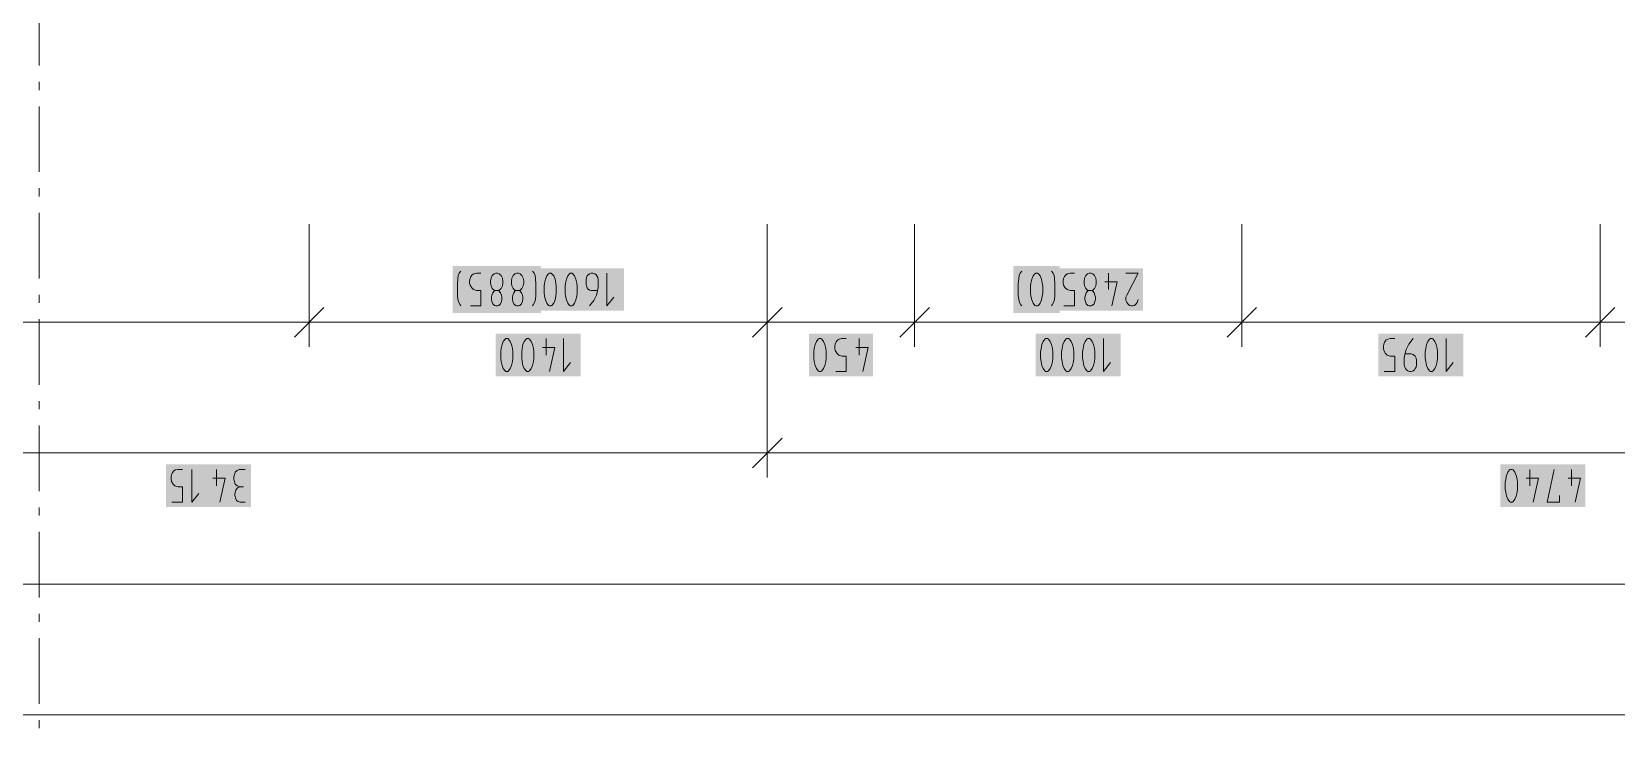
# Model space of a CAD drawing. Header units: millimetres. Extents: x 0 to 594, y 0 to 420.
# Drawn here: x 407.92 to 452.27, y 107.22 to 126.71 of the extents above; entities that cross this region are included whole.
import ezdxf

# ---------------------------------------------------------------- set-up
doc = ezdxf.new("R2010")
doc.units = ezdxf.units.MM
doc.header["$LTSCALE"] = 8
doc.layers.add('PDF_Koty delkove', color=7, linetype='Continuous')
doc.layers.add('PDF_Osy hlavni', color=7, linetype='Continuous')

msp = doc.modelspace()

# ---------------------------------------------------------------- linework, layer by layer
at = {"layer": 'PDF_Koty delkove', "lineweight": 18}
for points in [[(415.687, 119.598), (415.687, 119.754), (415.687, 119.776), (415.687, 121.329)], [(428.509, 118.786), (428.509, 118.8), (428.509, 118.814), (428.509, 118.821), (428.509, 118.835), (428.509, 118.872), (428.509, 118.887), (428.509, 118.897), (428.509, 118.912), (428.509, 118.942), (428.509, 118.958), (428.509, 119.062), (428.509, 119.079), (428.509, 119.129), (428.509, 119.147), (428.509, 119.186), (428.509, 119.204), (428.509, 119.333), (428.509, 119.352), (428.509, 119.411), (428.509, 119.431), (428.509, 119.567), (428.509, 119.586), (428.509, 120.014), (428.509, 120.028), (428.509, 121.329)], [(432.631, 118.581), (432.631, 118.715), (432.631, 118.727), (432.631, 118.75), (432.631, 118.762), (432.631, 118.775), (432.631, 118.788), (432.631, 118.795), (432.631, 118.809), (432.631, 118.844), (432.631, 118.858), (432.631, 118.868), (432.631, 118.882), (432.631, 118.911), (432.631, 118.926), (432.631, 119.025), (432.631, 119.042), (432.631, 119.089), (432.631, 119.106), (432.631, 119.143), (432.631, 119.161), (432.631, 119.284), (432.631, 119.302), (432.631, 119.359), (432.631, 119.377), (432.631, 119.507), (432.631, 119.525), (432.631, 119.933), (432.631, 119.947), (432.631, 121.329)], [(441.79, 118.943), (441.79, 118.958), (441.79, 119), (441.79, 119.016), (441.79, 119.049), (441.79, 119.064), (441.79, 119.174), (441.79, 119.191), (441.79, 119.241), (441.79, 119.257), (441.79, 119.374), (441.79, 119.39), (441.79, 119.754), (441.79, 119.767), (441.79, 120.028), (441.79, 120.035), (441.79, 121.329)], [(451.818, 118.581), (451.818, 118.613), (451.818, 118.623), (451.818, 118.64), (451.818, 118.65), (451.818, 118.66), (451.818, 118.67), (451.818, 118.675), (451.818, 118.686), (451.818, 118.713), (451.818, 118.724), (451.818, 118.732), (451.818, 118.743), (451.818, 118.765), (451.818, 118.777), (451.818, 118.854), (451.818, 118.866), (451.818, 118.903), (451.818, 118.917), (451.818, 118.945), (451.818, 118.959), (451.818, 119.054), (451.818, 119.069), (451.818, 119.112), (451.818, 119.127), (451.818, 119.228), (451.818, 119.242), (451.818, 119.558), (451.818, 119.569), (451.818, 119.796), (451.818, 119.802), (451.818, 121.329)], [(419.932, 119.039), (419.907, 119.069), (419.871, 119.131), (419.846, 119.221), (419.834, 119.344), (419.834, 119.649), (419.846, 119.802), (419.858, 119.894), (419.883, 119.955), (419.932, 120.015)], [(420.2, 119.039), (420.493, 119.039), (420.493, 119.466), (420.371, 119.466), (420.286, 119.497), (420.237, 119.543), (420.189, 119.619), (420.176, 119.679), (420.176, 119.741), (420.189, 119.802), (420.213, 119.862), (420.249, 119.908), (420.298, 119.939), (420.371, 119.955), (420.493, 119.955)], [(420.762, 119.741), (420.762, 119.679), (420.775, 119.603), (420.811, 119.527), (420.86, 119.481), (420.884, 119.466), (420.982, 119.466), (421.006, 119.481), (421.055, 119.527), (421.092, 119.603), (421.104, 119.679), (421.104, 119.741), (421.092, 119.817), (421.055, 119.894), (421.006, 119.939), (420.957, 119.955), (420.909, 119.955)], [(420.909, 119.955), (420.86, 119.939), (420.811, 119.894), (420.775, 119.817), (420.762, 119.741)], [(421.568, 119.466), (421.592, 119.45), (421.629, 119.405), (421.653, 119.344), (421.666, 119.283), (421.666, 119.221), (421.653, 119.161), (421.629, 119.1), (421.58, 119.054), (421.543, 119.039), (421.495, 119.039), (421.458, 119.054), (421.409, 119.1), (421.385, 119.161), (421.373, 119.221), (421.373, 119.283), (421.385, 119.344), (421.409, 119.405), (421.446, 119.45), (421.47, 119.466), (421.568, 119.466), (421.592, 119.481), (421.642, 119.527), (421.678, 119.603), (421.691, 119.679), (421.691, 119.741), (421.678, 119.817), (421.642, 119.894), (421.592, 119.939), (421.543, 119.955), (421.495, 119.955), (421.446, 119.939), (421.397, 119.894), (421.361, 119.817), (421.348, 119.741)], [(421.934, 120.015), (421.983, 119.955), (422.008, 119.894), (422.02, 119.802), (422.033, 119.649), (422.033, 119.344), (422.02, 119.221), (421.995, 119.131), (421.959, 119.069), (421.934, 119.039)], [(423.19, 119.405), (423.19, 119.588), (423.177, 119.679), (423.152, 119.786), (423.116, 119.878), (423.067, 119.939), (423.042, 119.955), (422.994, 119.955), (422.969, 119.939), (422.921, 119.878), (422.884, 119.786), (422.86, 119.679), (422.847, 119.588)], [(423.751, 119.466), (423.58, 119.466), (423.531, 119.481), (423.494, 119.512), (423.47, 119.543), (423.446, 119.588), (423.434, 119.649), (423.434, 119.771), (423.446, 119.832), (423.47, 119.878), (423.494, 119.908), (423.531, 119.939), (423.58, 119.955), (423.628, 119.955), (423.678, 119.939), (423.714, 119.908), (423.738, 119.878), (423.763, 119.832), (423.776, 119.771), (423.776, 119.558), (423.727, 119.344), (423.653, 119.191), (423.531, 119.039)], [(424.02, 119.955), (424.02, 119.039), (424.215, 119.283)], [(435.631, 119.039), (435.606, 119.069), (435.569, 119.131), (435.545, 119.221), (435.533, 119.344), (435.533, 119.649), (435.545, 119.802), (435.557, 119.894), (435.582, 119.955), (435.631, 120.015)], [(436.217, 119.588), (436.205, 119.679), (436.18, 119.786), (436.143, 119.878), (436.095, 119.939), (436.07, 119.955), (436.021, 119.955), (435.997, 119.939), (435.948, 119.878), (435.912, 119.786), (435.887, 119.679), (435.875, 119.588)], [(436.461, 120.015), (436.51, 119.955), (436.534, 119.894), (436.547, 119.802), (436.559, 119.649), (436.559, 119.344), (436.547, 119.221), (436.522, 119.131), (436.485, 119.069), (436.461, 119.039)], [(436.812, 119.039), (437.105, 119.039), (437.105, 119.466), (436.983, 119.466), (436.898, 119.497), (436.849, 119.543), (436.8, 119.619), (436.788, 119.679), (436.788, 119.741), (436.8, 119.802), (436.824, 119.862), (436.861, 119.908), (436.909, 119.939), (436.983, 119.955), (437.105, 119.955)], [(438.058, 119.955), (438.058, 119.497)], [(438.546, 119.955), (438.888, 119.955), (438.57, 119.344), (438.546, 119.283), (438.546, 119.191), (438.57, 119.131), (438.607, 119.085), (438.644, 119.054), (438.693, 119.039), (438.741, 119.039), (438.79, 119.054), (438.827, 119.085), (438.864, 119.131), (438.888, 119.221)], [(415.687, 118.581), (415.687, 118.805), (415.687, 118.82), (415.687, 118.847), (415.687, 118.862), (415.687, 118.877), (415.687, 118.893), (415.687, 118.901), (415.687, 118.918), (415.687, 118.96), (415.687, 118.977), (415.687, 118.988), (415.687, 119.005), (415.687, 119.039), (415.687, 119.058), (415.687, 119.176), (415.687, 119.196), (415.687, 119.253), (415.687, 119.274), (415.687, 119.318), (415.687, 119.339), (415.687, 119.487), (415.687, 119.509), (415.687, 119.576), (415.687, 119.598)], [(420.982, 119.466), (421.006, 119.45), (421.043, 119.405), (421.067, 119.344), (421.08, 119.283), (421.08, 119.221), (421.067, 119.161), (421.043, 119.1), (420.994, 119.054), (420.957, 119.039), (420.909, 119.039), (420.872, 119.054), (420.823, 119.1), (420.799, 119.161), (420.786, 119.221), (420.786, 119.283), (420.799, 119.344), (420.823, 119.405), (420.86, 119.45), (420.884, 119.466)], [(421.348, 119.741), (421.348, 119.679), (421.361, 119.603), (421.397, 119.527), (421.446, 119.481), (421.47, 119.466)], [(422.847, 119.588), (422.847, 119.405), (422.86, 119.314), (422.884, 119.207), (422.921, 119.115), (422.969, 119.054), (422.994, 119.039), (423.042, 119.039), (423.067, 119.054), (423.116, 119.115), (423.152, 119.207), (423.177, 119.314), (423.19, 119.405)], [(435.875, 119.588), (435.875, 119.405), (435.887, 119.314), (435.912, 119.207), (435.948, 119.115), (435.997, 119.054), (436.021, 119.039), (436.07, 119.039), (436.095, 119.054), (436.143, 119.115), (436.18, 119.207), (436.205, 119.314), (436.217, 119.405), (436.217, 119.588)], [(437.691, 119.221), (437.679, 119.161), (437.655, 119.1), (437.605, 119.054), (437.569, 119.039), (437.52, 119.039), (437.484, 119.054), (437.435, 119.1), (437.411, 119.161), (437.398, 119.221), (437.398, 119.283), (437.411, 119.344), (437.435, 119.405), (437.471, 119.45), (437.496, 119.466)], [(437.594, 119.466), (437.618, 119.45), (437.655, 119.405), (437.679, 119.344), (437.691, 119.283), (437.691, 119.221)], [(437.96, 119.71), (438.302, 119.71), (438.155, 119.039)], [(416.099, 118.993), (415.275, 118.169)], [(415.687, 119.268), (415.687, 118.581), (415.687, 117.894)], [(428.921, 118.993), (428.097, 118.169)], [(428.509, 119.268), (428.509, 118.581), (428.509, 117.894)], [(433.044, 118.993), (432.219, 118.169)], [(432.631, 119.268), (432.631, 118.581), (432.631, 117.894)], [(442.202, 118.993), (441.378, 118.169)], [(441.79, 119.268), (441.79, 118.581), (441.79, 117.894)], [(441.79, 118.581), (441.79, 118.666), (441.79, 118.677), (441.79, 118.697), (441.79, 118.709), (441.79, 118.72), (441.79, 118.732), (441.79, 118.738), (441.79, 118.75), (441.79, 118.782), (441.79, 118.794), (441.79, 118.803), (441.79, 118.816), (441.79, 118.841), (441.79, 118.855), (441.79, 118.943)], [(452.23, 118.993), (451.406, 118.169)], [(451.818, 118.581), (451.818, 119.268)], [(396.499, 118.581), (415.687, 118.581), (428.509, 118.581), (432.631, 118.581), (440.835, 118.581), (441.79, 118.581), (442.96, 118.581), (446.403, 118.581), (448.221, 118.581), (449.97, 118.581), (451.673, 118.581), (451.818, 118.581), (452.575, 118.581)], [(428.509, 118.581), (428.509, 118.736), (428.509, 118.75), (428.509, 118.773), (428.509, 118.786)], [(451.818, 118.581), (451.818, 117.894)], [(421.351, 117.375), (421.376, 117.482), (421.389, 117.573), (421.389, 117.756), (421.376, 117.848), (421.351, 117.955), (421.315, 118.046), (421.266, 118.108), (421.241, 118.123), (421.193, 118.123), (421.168, 118.108), (421.119, 118.046), (421.083, 117.955), (421.059, 117.848), (421.046, 117.756)], [(422.318, 118.123), (422.318, 117.665)], [(422.807, 118.123), (422.807, 117.207), (423.003, 117.451)], [(428.509, 114.923), (428.509, 118.389)], [(430.155, 117.756), (430.142, 117.848), (430.117, 117.955), (430.08, 118.046), (430.032, 118.108), (430.007, 118.123), (429.959, 118.123), (429.934, 118.108), (429.885, 118.046), (429.849, 117.955), (429.824, 117.848), (429.812, 117.756)], [(430.423, 117.207), (430.717, 117.207), (430.717, 117.634), (430.594, 117.634), (430.509, 117.665), (430.46, 117.711), (430.411, 117.787), (430.399, 117.848), (430.399, 117.909), (430.411, 117.97), (430.436, 118.031), (430.472, 118.077), (430.521, 118.108), (430.594, 118.123), (430.717, 118.123)], [(431.084, 118.123), (431.084, 117.665)], [(436.464, 117.955), (436.427, 118.046), (436.379, 118.108), (436.354, 118.123), (436.305, 118.123), (436.281, 118.108), (436.232, 118.046), (436.195, 117.955), (436.171, 117.848), (436.159, 117.756)], [(437.676, 117.756), (437.663, 117.848), (437.638, 117.955), (437.602, 118.046), (437.553, 118.108), (437.528, 118.123), (437.48, 118.123), (437.455, 118.108), (437.406, 118.046), (437.37, 117.955), (437.345, 117.848), (437.333, 117.756)], [(437.92, 118.123), (437.92, 117.207), (438.115, 117.451)], [(445.776, 117.207), (446.07, 117.207), (446.07, 117.634), (445.947, 117.634), (445.862, 117.665), (445.813, 117.711), (445.765, 117.787), (445.752, 117.848), (445.752, 117.909), (445.765, 117.97), (445.789, 118.031), (445.826, 118.077), (445.874, 118.108), (445.947, 118.123), (446.07, 118.123)], [(446.584, 118.123), (446.461, 117.97), (446.388, 117.817), (446.339, 117.604), (446.339, 117.39), (446.352, 117.329), (446.376, 117.283), (446.4, 117.253), (446.437, 117.222), (446.486, 117.207), (446.534, 117.207), (446.584, 117.222), (446.62, 117.253), (446.645, 117.283), (446.669, 117.329), (446.682, 117.39), (446.682, 117.512), (446.669, 117.573), (446.645, 117.634), (446.584, 117.68), (446.534, 117.696), (446.363, 117.696)], [(447.513, 118.123), (447.513, 117.207), (447.709, 117.451)], [(421.046, 117.756), (421.046, 117.573), (421.059, 117.482), (421.083, 117.375), (421.119, 117.283), (421.168, 117.222), (421.193, 117.207), (421.241, 117.207), (421.266, 117.222), (421.315, 117.283), (421.351, 117.375)], [(422.22, 117.879), (422.563, 117.879), (422.415, 117.207)], [(429.812, 117.756), (429.812, 117.573), (429.824, 117.482), (429.849, 117.375), (429.885, 117.283), (429.934, 117.222), (429.959, 117.207), (430.007, 117.207), (430.032, 117.222), (430.08, 117.283), (430.117, 117.375), (430.142, 117.482), (430.155, 117.573), (430.155, 117.756)], [(430.986, 117.879), (431.329, 117.879), (431.181, 117.207)], [(436.159, 117.756), (436.159, 117.573), (436.171, 117.482), (436.195, 117.375), (436.232, 117.283), (436.281, 117.222), (436.305, 117.207), (436.354, 117.207), (436.379, 117.222), (436.427, 117.283), (436.464, 117.375), (436.489, 117.482), (436.501, 117.573), (436.501, 117.756), (436.489, 117.848), (436.464, 117.955)], [(437.333, 117.756), (437.333, 117.573), (437.345, 117.482), (437.37, 117.375), (437.406, 117.283), (437.455, 117.222), (437.48, 117.207), (437.528, 117.207), (437.553, 117.222), (437.602, 117.283), (437.638, 117.375), (437.663, 117.482), (437.676, 117.573), (437.676, 117.756)], [(428.921, 115.335), (428.097, 114.511)], [(428.509, 115.61), (428.509, 114.923), (428.509, 114.236)], [(542.628, 114.923), (535.955, 114.923), (527.974, 114.923), (509.656, 114.923), (471.922, 114.923), (428.509, 114.923), (397.232, 114.923), (368.84, 114.923), (332.021, 114.923), (303.629, 114.923), (281.831, 114.923), (253.439, 114.923), (216.621, 114.923), (188.229, 114.923), (162.355, 114.923), (144.112, 114.923), (139.207, 114.923), (109.188, 114.923), (95.862, 114.923)], [(411.843, 113.549), (412.136, 113.549), (412.136, 113.976), (412.014, 113.976), (411.928, 114.007), (411.879, 114.053), (411.831, 114.129), (411.818, 114.19), (411.818, 114.251), (411.831, 114.312), (411.855, 114.373), (411.892, 114.419), (411.94, 114.45), (412.014, 114.465), (412.136, 114.465)], [(412.405, 114.465), (412.405, 113.549), (412.601, 113.793)], [(413.09, 114.465), (413.09, 114.007)], [(413.897, 114.465), (413.726, 114.465), (413.665, 114.434), (413.616, 114.388), (413.592, 114.312), (413.58, 114.251), (413.58, 114.19), (413.592, 114.114), (413.616, 114.053), (413.665, 114.007), (413.751, 113.976)], [(449.163, 114.098), (449.163, 113.915), (449.176, 113.824), (449.2, 113.717), (449.237, 113.626), (449.285, 113.564), (449.31, 113.549), (449.358, 113.549), (449.383, 113.564), (449.432, 113.626), (449.469, 113.717), (449.494, 113.824), (449.506, 113.915), (449.506, 114.098), (449.494, 114.19), (449.469, 114.297), (449.432, 114.388), (449.383, 114.45), (449.358, 114.465)], [(449.358, 114.465), (449.31, 114.465), (449.285, 114.45), (449.237, 114.388), (449.2, 114.297), (449.176, 114.19), (449.163, 114.098)], [(449.848, 114.465), (449.848, 114.007)], [(450.68, 113.732), (450.68, 113.549), (450.337, 113.549), (450.533, 114.465)], [(451.022, 114.465), (451.022, 114.007)], [(412.992, 114.221), (413.335, 114.221), (413.188, 113.549)], [(449.75, 114.221), (450.093, 114.221), (449.946, 113.549)], [(450.925, 114.221), (451.267, 114.221), (451.12, 113.549)], [(413.897, 113.549), (413.751, 113.549), (413.701, 113.564), (413.653, 113.595), (413.628, 113.641), (413.604, 113.732), (413.604, 113.793), (413.628, 113.885), (413.677, 113.946), (413.751, 113.976), (413.848, 113.976)], [(527.974, 111.254), (337.345, 111.254), (144.112, 111.254), (139.207, 111.254), (109.188, 111.254), (95.862, 111.254)], [(527.974, 107.591), (313.269, 107.591), (95.862, 107.591)]]:
    msp.add_lwpolyline(points, dxfattribs=at)
for points in [[(422.261, 119.588), (422.261, 119.405), (422.274, 119.314), (422.298, 119.207), (422.335, 119.115), (422.383, 119.054), (422.408, 119.039), (422.456, 119.039), (422.481, 119.054), (422.529, 119.115), (422.566, 119.207), (422.591, 119.314), (422.603, 119.405), (422.603, 119.588), (422.591, 119.679), (422.566, 119.786), (422.529, 119.878), (422.481, 119.939), (422.456, 119.955), (422.408, 119.955), (422.383, 119.939), (422.335, 119.878), (422.298, 119.786), (422.274, 119.679)], [(437.374, 119.741), (437.374, 119.679), (437.386, 119.603), (437.422, 119.527), (437.471, 119.481), (437.496, 119.466), (437.594, 119.466), (437.618, 119.481), (437.667, 119.527), (437.704, 119.603), (437.716, 119.679), (437.716, 119.741), (437.704, 119.817), (437.667, 119.894), (437.618, 119.939), (437.569, 119.955), (437.52, 119.955), (437.471, 119.939), (437.422, 119.894), (437.386, 119.817)], [(421.633, 117.756), (421.633, 117.573), (421.646, 117.482), (421.67, 117.375), (421.707, 117.283), (421.755, 117.222), (421.78, 117.207), (421.828, 117.207), (421.853, 117.222), (421.902, 117.283), (421.938, 117.375), (421.963, 117.482), (421.976, 117.573), (421.976, 117.756), (421.963, 117.848), (421.938, 117.955), (421.902, 118.046), (421.853, 118.108), (421.828, 118.123), (421.78, 118.123), (421.755, 118.108), (421.707, 118.046), (421.67, 117.955), (421.646, 117.848)], [(436.746, 117.756), (436.746, 117.573), (436.758, 117.482), (436.783, 117.375), (436.819, 117.283), (436.868, 117.222), (436.893, 117.207), (436.941, 117.207), (436.966, 117.222), (437.014, 117.283), (437.051, 117.375), (437.076, 117.482), (437.089, 117.573), (437.089, 117.756), (437.076, 117.848), (437.051, 117.955), (437.014, 118.046), (436.966, 118.108), (436.941, 118.123), (436.893, 118.123), (436.868, 118.108), (436.819, 118.046), (436.783, 117.955), (436.758, 117.848)], [(446.926, 117.756), (446.926, 117.573), (446.939, 117.482), (446.963, 117.375), (447, 117.283), (447.048, 117.222), (447.073, 117.207), (447.122, 117.207), (447.146, 117.222), (447.195, 117.283), (447.232, 117.375), (447.257, 117.482), (447.269, 117.573), (447.269, 117.756), (447.257, 117.848), (447.232, 117.955), (447.195, 118.046), (447.146, 118.108), (447.122, 118.123), (447.073, 118.123), (447.048, 118.108), (447, 118.046), (446.963, 117.955), (446.939, 117.848)]]:
    msp.add_lwpolyline(points, close=True, dxfattribs=at)
at = {"layer": 'PDF_Koty delkove', "color": 7, "lineweight": 18, "true_color": 0xffffff, "transparency": 33554559}
for points in [[(422.17, 120.153), (419.697, 120.153), (422.17, 118.841), (419.697, 118.841)], [(424.499, 120.092), (422.124, 120.092), (424.499, 118.902), (422.124, 118.902)], [(436.696, 120.153), (435.396, 120.153), (436.696, 118.841), (435.396, 118.841)], [(439.026, 120.092), (436.651, 120.092), (439.026, 118.902), (436.651, 118.902)], [(423.287, 118.261), (420.909, 118.261), (423.287, 117.07), (420.909, 117.07)], [(431.466, 118.261), (429.675, 118.261), (431.466, 117.07), (429.675, 117.07)], [(438.4, 118.261), (436.022, 118.261), (438.4, 117.07), (436.022, 117.07)], [(447.994, 118.261), (445.615, 118.261), (447.994, 117.07), (445.615, 117.07)], [(414.06, 114.603), (411.681, 114.603), (414.06, 113.412), (411.681, 113.412)], [(451.405, 114.603), (449.026, 114.603), (451.405, 113.412), (449.026, 113.412)]]:
    msp.add_solid(points, dxfattribs=at)
at = {"layer": 'PDF_Osy hlavni', "lineweight": 18}
for points in [[(408.131, 125.764), (408.131, 127.596)], [(408.131, 125.077), (408.131, 125.306)], [(408.131, 122.788), (408.131, 124.619)], [(408.131, 122.101), (408.131, 122.33)], [(408.131, 119.811), (408.131, 121.643)], [(408.131, 119.124), (408.131, 119.353)], [(408.131, 116.834), (408.131, 118.666)], [(408.131, 116.147), (408.131, 116.376)], [(408.131, 113.858), (408.131, 115.69)], [(408.131, 113.171), (408.131, 113.4)], [(408.131, 110.881), (408.131, 112.713)], [(408.131, 110.194), (408.131, 110.423)], [(408.131, 107.905), (408.131, 109.736)], [(408.131, 107.218), (408.131, 107.447)]]:
    msp.add_lwpolyline(points, dxfattribs=at)

doc.saveas('drawing.dxf')
